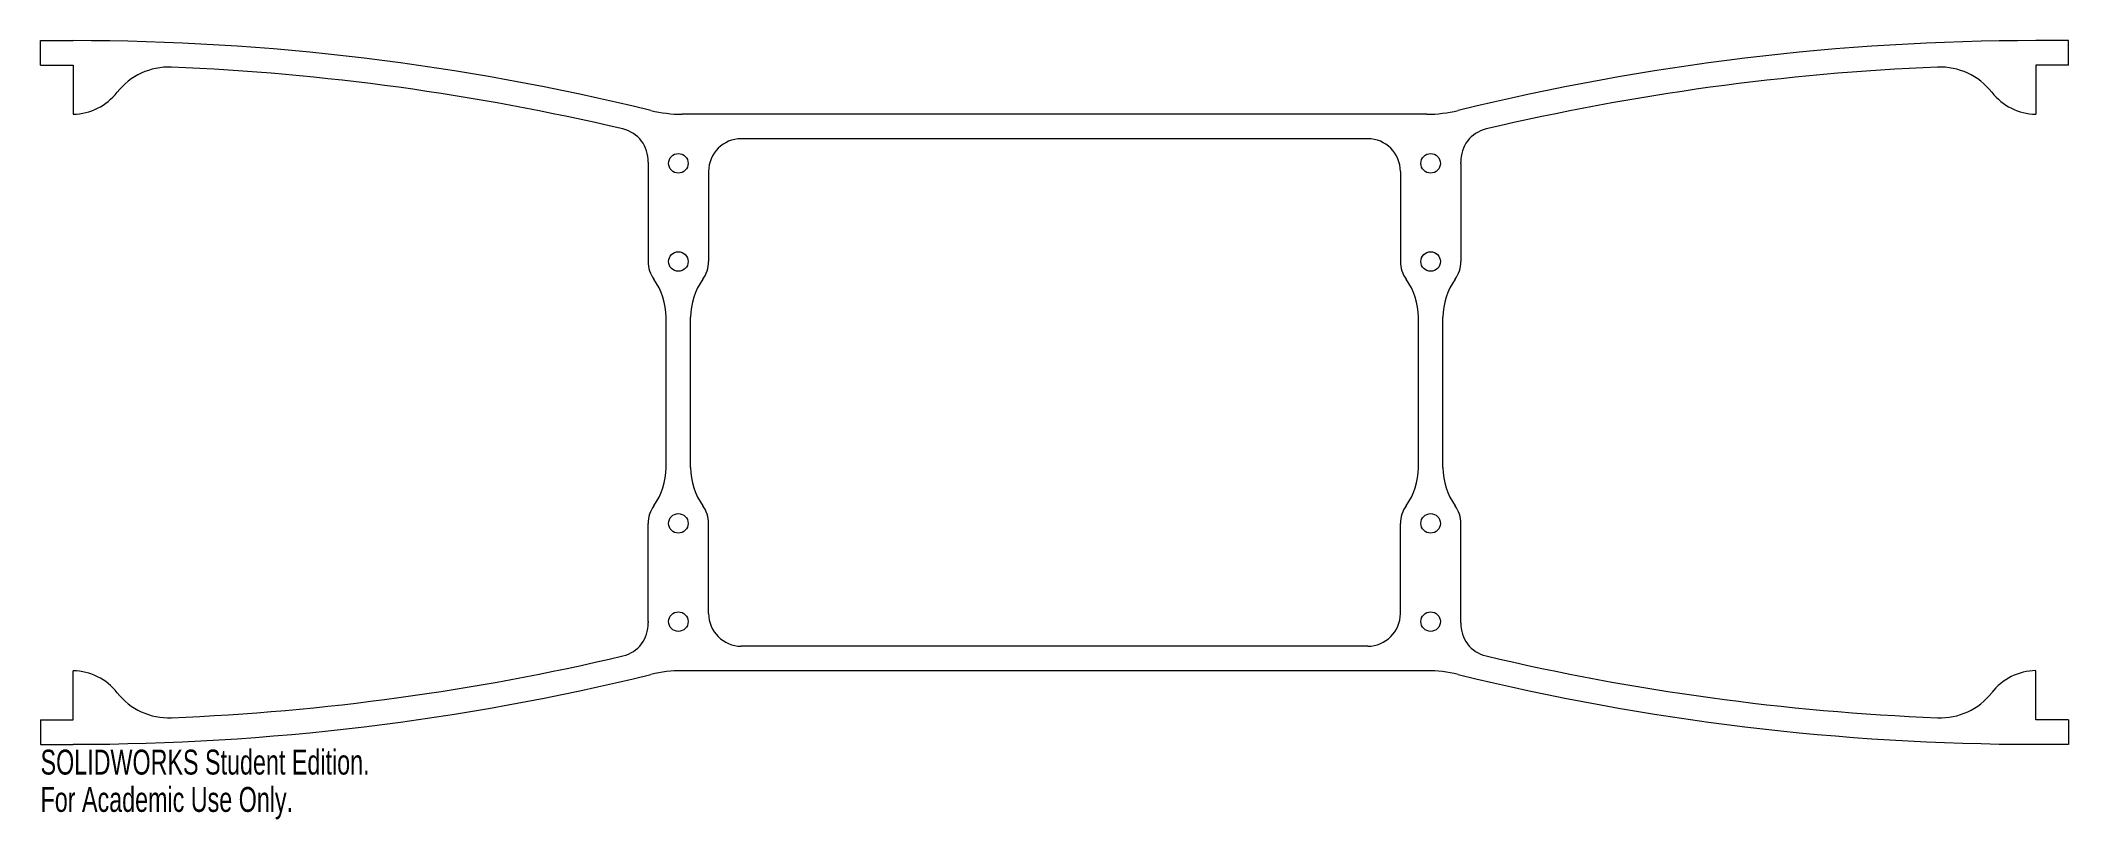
# Model space of a CAD drawing. Header units: inches. Extents: x -7.8 to 7.8, y -3.3 to 2.7.
import ezdxf

# ---------------------------------------------------------------- set-up
doc = ezdxf.new("R2010")
doc.units = ezdxf.units.IN
doc.header["$MEASUREMENT"] = 0
doc.styles.add('SLDTEXTSTYLE0', font='TXT', dxfattribs={"width": 0.7})

msp = doc.modelspace()

# ---------------------------------------------------------------- linework, layer by layer
at = {"color": 7, "linetype": 'Continuous', "lineweight": 15}
for p, q in [((-7.75, 2.5), (-7.75, 2.688)), ((-7.75, 2.688), (-7.5, 2.688)), ((7.75, 2.688), (7.5, 2.688)), ((7.75, 2.5), (7.75, 2.688)), ((-7.75, 2.5), (-7.5, 2.5)), ((-7.5, 2.5), (-7.5, 2.125)), ((7.5, 2.5), (7.5, 2.125)), ((7.75, 2.5), (7.5, 2.5)), ((2.846, 2.125), (-2.846, 2.125)), ((2.394, 1.938), (-2.394, 1.938)), ((-3.106, 1.75), (-3.106, 1)), ((3.106, 1.75), (3.106, 1)), ((-2.644, 1.688), (-2.644, 1)), ((2.644, 1.688), (2.644, 1)), ((-2.969, -0.574), (-2.969, 0.574)), ((-2.781, -0.574), (-2.781, 0.574)), ((2.781, -0.574), (2.781, 0.574)), ((2.969, -0.574), (2.969, 0.574)), ((-3.106, -1.75), (-3.106, -1)), ((-2.644, -1.688), (-2.644, -1)), ((2.644, -1.688), (2.644, -1)), ((3.106, -1.75), (3.106, -1)), ((2.394, -1.938), (-2.394, -1.938)), ((-7.5, -2.5), (-7.5, -2.125)), ((2.846, -2.125), (-2.846, -2.125)), ((7.5, -2.5), (7.5, -2.125)), ((-7.75, -2.5), (-7.75, -2.688)), ((-7.75, -2.5), (-7.5, -2.5)), ((7.75, -2.5), (7.5, -2.5)), ((7.75, -2.5), (7.75, -2.688)), ((-7.75, -2.688), (-7.5, -2.688)), ((7.75, -2.688), (7.5, -2.688))]:
    msp.add_line(p, q, dxfattribs=at)
for centre, radius in [((-2.875, 1.75), 0.0748), ((2.875, 1.75), 0.0747), ((-2.875, 1), 0.0748), ((2.875, 1), 0.0747), ((-2.875, -1), 0.0748), ((2.875, -1), 0.0747), ((-2.875, -1.75), 0.0748), ((2.875, -1.75), 0.0747)]:
    msp.add_circle(centre, radius, dxfattribs=at)
for centre, radius, start, end in [((-7.5, -15.845), 18.532, 76.2161, 90), ((7.5, -15.845), 18.532, 90, 103.7839), ((-6.77, 1.985), 0.5, 87.6554, 141.9867), ((-7.5, -15.845), 18.345, 76.7595, 87.6554), ((7.5, -15.845), 18.345, 92.3446, 103.2405), ((6.77, 1.985), 0.5, 38.0133, 92.3446), ((-7.509, 2.562), 0.437, 271.1274, 321.9867), ((7.509, 2.562), 0.437, 218.0133, 268.8726), ((-2.846, 3.125), 1, 256.2161, 270), ((2.846, 3.125), 1, 270, 283.7839), ((-3.356, 1.769), 0.25, 357.7368, 76.7595), ((-2.394, 1.688), 0.25, 90, 180), ((2.394, 1.688), 0.25, 0, 90), ((3.356, 1.769), 0.25, 103.2405, 182.2632), ((-2.875, 1.75), 0.231, 177.7368, 180), ((2.875, 1.75), 0.231, 360, 2.2632), ((-2.875, 1), 0.231, 180, 215.6843), ((-2.875, 1), 0.231, 324.3157, 0), ((2.875, 1), 0.231, 180, 215.6843), ((2.875, 1), 0.231, 324.3157, 0), ((-3.469, 0.574), 0.5, 0, 35.6843), ((-2.281, 0.574), 0.5, 144.3157, 180), ((2.281, 0.574), 0.5, 0, 35.6843), ((3.469, 0.574), 0.5, 144.3157, 180), ((-3.469, -0.574), 0.5, 324.3157, 0), ((-2.281, -0.574), 0.5, 180, 215.6843), ((2.281, -0.574), 0.5, 324.3157, 0), ((3.469, -0.574), 0.5, 180, 215.6843), ((-2.875, -1), 0.231, 144.3157, 180), ((-2.875, -1), 0.231, 0, 35.6843), ((2.875, -1), 0.231, 144.3157, 180), ((2.875, -1), 0.231, 0, 35.6843), ((-2.394, -1.688), 0.25, 180, 270), ((2.394, -1.688), 0.25, 270, 0), ((-3.356, -1.769), 0.25, 283.2405, 2.2632), ((-2.875, -1.75), 0.231, 180, 182.2632), ((2.875, -1.75), 0.231, 357.7368, 0), ((3.356, -1.769), 0.25, 177.7368, 256.7595), ((-7.5, 15.845), 18.345, 272.3446, 283.2405), ((7.5, 15.845), 18.345, 256.7595, 267.6554), ((-7.509, -2.562), 0.437, 38.0133, 88.8726), ((-7.5, 15.845), 18.532, 270, 283.7839), ((-2.846, -3.125), 1, 90, 103.7839), ((2.846, -3.125), 1, 76.2161, 90), ((7.5, 15.845), 18.532, 256.2161, 270), ((7.509, -2.562), 0.438, 91.1274, 141.9867), ((-6.77, -1.985), 0.5, 218.0133, 272.3446), ((6.77, -1.985), 0.5, 267.6554, 321.9867)]:
    msp.add_arc(centre, radius, start, end, dxfattribs=at)

# ---------------------------------------------------------------- texts
at = {"color": 7, "linetype": 'Continuous', "char_height": 0.1903, "attachment_point": 1, "style": 'SLDTEXTSTYLE0'}
for s, insert in [('SOLIDWORKS Student Edition.', (-7.75, -2.728)), ('For Academic Use Only.', (-7.75, -3.013))]:
    msp.add_mtext(s, dxfattribs=dict(at, insert=insert))

doc.saveas('drawing.dxf')
